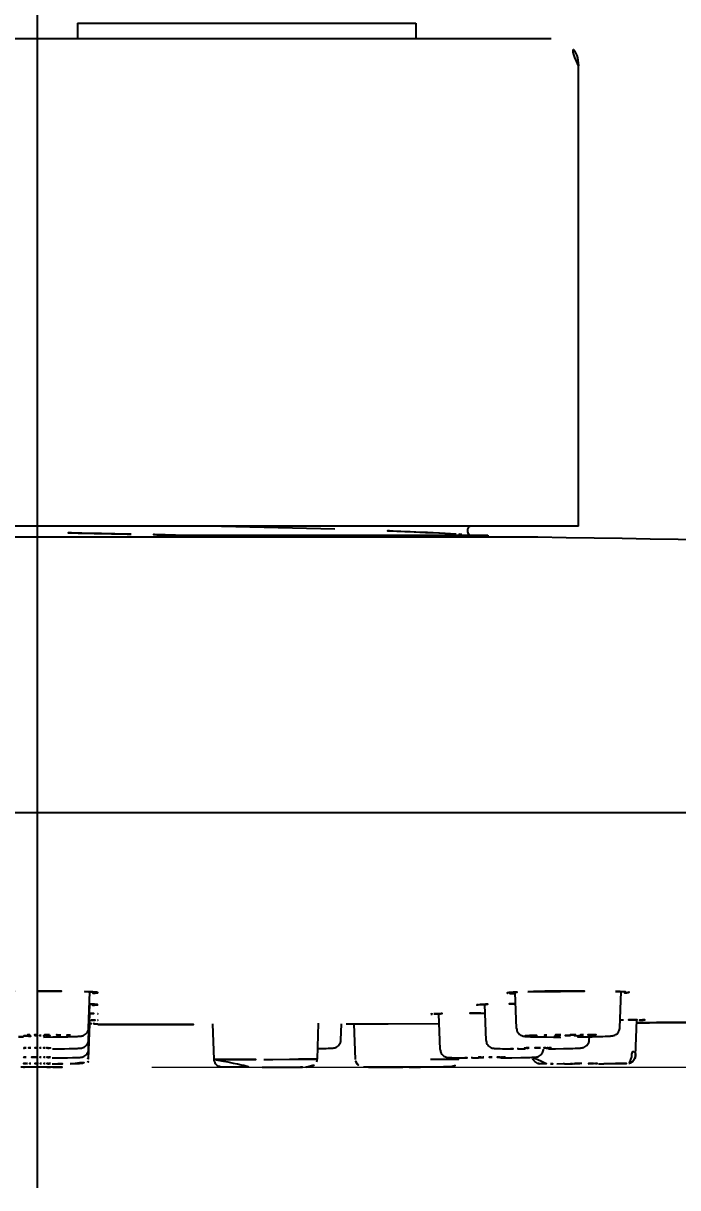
# Model space of a CAD drawing. Extents: x 16296660632 to 16296676033, y -37409619871 to -37409617369.
# Drawn here: x 16296675563.13 to 16296675587.31, y -37409617493.47 to -37409617450.48 of the extents above; entities that cross this region are included whole.
import ezdxf

# ---------------------------------------------------------------- set-up
doc = ezdxf.new("R2010")
doc.units = 0
doc.header["$LTSCALE"] = 10
doc.header["$MEASUREMENT"] = 0
doc.header["$PDMODE"] = 3
doc.header["$PDSIZE"] = -10
doc.linetypes.add('CENTER', pattern=[2, 1.25, -0.25, 0.25, -0.25])
doc.layers.get('0').update_dxf_attribs({"linetype": 'CONTINUOUS'})
doc.layers.get('DEFPOINTS').update_dxf_attribs({"linetype": 'CONTINUOUS'})
doc.styles.add('Daelim Dimension', font='')
doc.styles.get('Daelim Dimension').set_extended_font_data('NanumGothic')
doc.dimstyles.new('DEFAULT', dxfattribs={"dimscale": 2, "dimtxt": 2, "dimasz": 2, "dimexe": 0, "dimexo": 2, "dimgap": 1, "dimtad": 1, "dimdec": 1, "dimzin": 9, "dimdsep": 46, "dimtxsty": 'Daelim Dimension', "dimcen": 0.5, "dimclrd": 252, "dimclre": 252, "dimclrt": 3, "dimadec": 1, "dimazin": 0, "dimtfac": 1, "dimtdec": 1, "dimtix": 1, "dimtmove": 0, "dimatfit": 3, "dimfxl": 1, "dimtolj": 1, "dimtzin": 1, "dimlwd": 9, "dimlwe": 9, "dimarcsym": 0})

# ---------------------------------------------------------------- blocks, each defined once
blk = doc.blocks.new('*D1')
at = {"color": 5, "lineweight": 9, "transparency": 16777216}
for p, q in [((16296675579.04278, -37409617430.044456), (16296675749.72908, -37409617430.044456)), ((16296675749.72908, -37409617434.044456), (16296675749.72908, -37409617485.012138)), ((16296675567.878839, -37409617489.012138), (16296675749.72908, -37409617489.012138))]:
    blk.add_line(p, q, dxfattribs=at)
at = {"color": 5, "transparency": 16777216}
for points in [[(16296675749.06241, -37409617434.044456), (16296675750.395741, -37409617434.044456), (16296675749.72908, -37409617430.044456)], [(16296675749.06241, -37409617485.012138), (16296675750.395741, -37409617485.012138), (16296675749.72908, -37409617489.012138)]]:
    blk.add_solid(points, dxfattribs=at)
at = {"layer": 'DEFPOINTS', "color": 0, "transparency": 16777216}
for p in [(16296675575.04278, -37409617430.044456), (16296675563.878839, -37409617489.012138), (16296675749.72908, -37409617489.012138)]:
    blk.add_point(p, dxfattribs=at)
at = {"color": 7, "transparency": 16777216, "insert": (16296675740.1082, -37409617459.737473), "char_height": 14, "attachment_point": 5, "rotation": 90, "style": 'Daelim Dimension'}
blk.add_mtext('\\A1;59', dxfattribs=at)
blk = doc.blocks.new('*D2')
at = {"color": 5, "lineweight": 9, "transparency": 16777216}
for p, q in [((16296675714.59089, -37409617469.04446), (16296675714.59089, -37409617438.74547)), ((16296675587.64277, -37409617469.04446), (16296675714.59089, -37409617469.04446)), ((16296675714.59089, -37409617485.01376), (16296675714.59089, -37409617473.04446)), ((16296675568.13936, -37409617489.01376), (16296675714.59089, -37409617489.01376))]:
    blk.add_line(p, q, dxfattribs=at)
at = {"color": 5, "transparency": 16777216}
for points in [[(16296675713.92423, -37409617473.04446), (16296675715.25756, -37409617473.04446), (16296675714.59089, -37409617469.04446)], [(16296675713.92423, -37409617485.01376), (16296675715.25756, -37409617485.01376), (16296675714.59089, -37409617489.01376)]]:
    blk.add_solid(points, dxfattribs=at)
at = {"layer": 'DEFPOINTS', "color": 0, "transparency": 16777216}
for p in [(16296675583.64277, -37409617469.04446), (16296675564.13936, -37409617489.01376), (16296675714.59089, -37409617489.01376)]:
    blk.add_point(p, dxfattribs=at)
at = {"color": 7, "transparency": 16777216, "insert": (16296675705.00006, -37409617451.71113), "char_height": 14, "attachment_point": 5, "rotation": 90, "style": 'Daelim Dimension'}
blk.add_mtext('\\A1;20', dxfattribs=at)

msp = doc.modelspace()

# ---------------------------------------------------------------- linework, layer by layer
at = {"color": 1, "linetype": 'CENTER', "ltscale": 50}
msp.add_line((16296675563.642771, -37409617426.044456), (16296675563.642771, -37409617493.466377), dxfattribs=at)
at = {"color": 7, "linetype": 'Continuous'}
for p, q in [((16296675565.142771, -37409617450.478577), (16296675565.142771, -37409617451.044456)), ((16296675565.142771, -37409617450.478577), (16296675577.642651, -37409617450.478577)), ((16296675577.642771, -37409617450.478577), (16296675577.642771, -37409617451.044456)), ((16296675544.642771, -37409617451.044456), (16296675582.642771, -37409617451.044456)), ((16296675583.642771, -37409617469.044456), (16296675583.642771, -37409617452.044456)), ((16296675583.642771, -37409617469.044456), (16296675543.642771, -37409617469.044456)), ((16296675574.65016, -37409617469.154167), (16296675569.945681, -37409617469.04451)), ((16296675582.142771, -37409617469.452652), (16296675545.142771, -37409617469.452652)), ((16296675568.76288, -37409617469.372787), (16296675580.292021, -37409617469.372787)), ((16296675580.29278, -37409617469.372787), (16296675580.29278, -37409617469.452652)), ((16296675677.86886, -37409617479.627632), (16296675449.416691, -37409617479.627632)), ((16296675565.54941, -37409617487.574074), (16296675565.59618, -37409617486.234596)), ((16296675581.358101, -37409617487.582367), (16296675581.312071, -37409617486.26416)), ((16296675585.17136, -37409617487.565811), (16296675585.21814, -37409617486.226303)), ((16296675565.54941, -37409617488.020203), (16296675565.595921, -37409617486.688309)), ((16296675580.232731, -37409617488.027962), (16296675580.18639, -37409617486.701149)), ((16296675565.5494, -37409617488.595093), (16296675565.59539, -37409617487.278313)), ((16296675565.54941, -37409617488.360512), (16296675565.59565, -37409617487.036186)), ((16296675578.53919, -37409617488.367577), (16296675578.493151, -37409617487.049141)), ((16296675580.0432, -37409617487.021057), (16296675580.196609, -37409617487.020073)), ((16296675585.187099, -37409617487.263763), (16296675585.312099, -37409617487.263817)), ((16296675585.75482, -37409617488.586639), (16296675585.800751, -37409617487.271477)), ((16296675565.5494, -37409617488.723923), (16296675565.595119, -37409617487.414711)), ((16296675565.54941, -37409617487.574074), (16296675565.5494, -37409617487.574173)), ((16296675565.58531, -37409617487.408783), (16296675565.66531, -37409617487.409348)), ((16296675565.764099, -37409617487.41024), (16296675565.880341, -37409617487.412132)), ((16296675565.880341, -37409617487.412132), (16296675565.890381, -37409617487.412552)), ((16296675565.890381, -37409617487.412552), (16296675565.895281, -37409617487.413116)), ((16296675570.18568, -37409617488.727524), (16296675570.13994, -37409617487.417664)), ((16296675573.99894, -37409617488.720337), (16296675574.04513, -37409617487.397614)), ((16296675574.871201, -37409617488.016281), (16296675574.892191, -37409617487.415337)), ((16296675575.06171, -37409617487.421257), (16296675576.618151, -37409617487.413116)), ((16296675575.40778, -37409617488.72966), (16296675575.361731, -37409617487.410782)), ((16296675576.618151, -37409617487.413116), (16296675578.507721, -37409617487.406563)), ((16296675585.17136, -37409617487.565742), (16296675585.17135, -37409617487.565842)), ((16296675563.882339, -37409617487.903221), (16296675564.22348, -37409617487.900963)), ((16296675564.136351, -37409617487.865356), (16296675564.13932, -37409617487.864029)), ((16296675564.22348, -37409617487.900963), (16296675564.45513, -37409617487.898201)), ((16296675564.45513, -37409617487.898201), (16296675564.660469, -37409617487.894676)), ((16296675564.660469, -37409617487.894676), (16296675564.78092, -37409617487.891983)), ((16296675564.78092, -37409617487.891983), (16296675564.887751, -37409617487.889038)), ((16296675564.887751, -37409617487.889038), (16296675564.981039, -37409617487.885918)), ((16296675564.981039, -37409617487.885918), (16296675565.0611, -37409617487.882652)), ((16296675580.23414, -37409617488.028069), (16296675580.23629, -37409617488.054893)), ((16296675581.932711, -37409617487.89257), (16296675582.01479, -37409617487.894814)), ((16296675582.01479, -37409617487.894814), (16296675582.130409, -37409617487.897301)), ((16296675582.130409, -37409617487.897301), (16296675582.28808, -37409617487.899811)), ((16296675582.28808, -37409617487.899811), (16296675582.45586, -37409617487.901657)), ((16296675582.45586, -37409617487.901657), (16296675582.719999, -37409617487.903297)), ((16296675582.719999, -37409617487.903297), (16296675582.99206, -37409617487.903664)), ((16296675583.612761, -37409617487.900063), (16296675583.857241, -37409617487.896973)), ((16296675583.857241, -37409617487.896973), (16296675584.150709, -37409617487.891777)), ((16296675584.04599, -37409617488.012459), (16296675584.050131, -37409617487.893753)), ((16296675584.150709, -37409617487.891777), (16296675584.340839, -37409617487.887238)), ((16296675584.340839, -37409617487.887238), (16296675584.451771, -37409617487.884003)), ((16296675584.451771, -37409617487.884003), (16296675584.549879, -37409617487.880623)), ((16296675584.549879, -37409617487.880623), (16296675584.635321, -37409617487.877167)), ((16296675584.635321, -37409617487.877167), (16296675584.708481, -37409617487.87365)), ((16296675564.136259, -37409617488.311157), (16296675564.139339, -37409617488.310089)), ((16296675564.217091, -37409617488.339218), (16296675564.45183, -37409617488.336998)), ((16296675564.45183, -37409617488.336998), (16296675564.65844, -37409617488.33419)), ((16296675564.65844, -37409617488.33419), (16296675564.835489, -37409617488.33091)), ((16296675564.835489, -37409617488.33091), (16296675564.9366, -37409617488.328506)), ((16296675564.9366, -37409617488.328506), (16296675565.024, -37409617488.325996)), ((16296675565.024, -37409617488.325996), (16296675565.097839, -37409617488.323357)), ((16296675573.98745, -37409617488.331383), (16296675574.097151, -37409617488.329193)), ((16296675574.097151, -37409617488.329193), (16296675574.244471, -37409617488.325577)), ((16296675574.244471, -37409617488.325577), (16296675574.32715, -37409617488.323082)), ((16296675574.32715, -37409617488.323082), (16296675574.39782, -37409617488.320557)), ((16296675574.39782, -37409617488.320557), (16296675574.45713, -37409617488.317993)), ((16296675580.753889, -37409617488.332062), (16296675580.83761, -37409617488.334053)), ((16296675580.83761, -37409617488.334053), (16296675580.985689, -37409617488.336647)), ((16296675580.985689, -37409617488.336647), (16296675581.134411, -37409617488.338493)), ((16296675581.42618, -37409617488.340553), (16296675581.37594, -37409617488.340286)), ((16296675581.42338, -37409617488.340599), (16296675581.677641, -37409617488.341263)), ((16296675582.541981, -37409617488.337372), (16296675582.796209, -37409617488.334427)), ((16296675582.796209, -37409617488.334427), (16296675583.093281, -37409617488.329689)), ((16296675583.093281, -37409617488.329689), (16296675583.28162, -37409617488.325691)), ((16296675583.28162, -37409617488.325691), (16296675583.438971, -37409617488.321457)), ((16296675583.438971, -37409617488.321457), (16296675583.52631, -37409617488.318573)), ((16296675583.52631, -37409617488.318573), (16296675583.599739, -37409617488.315628)), ((16296675563.040661, -37409617489.007698), (16296675563.336531, -37409617489.007431)), ((16296675563.14929, -37409617489.013557), (16296675563.14629, -37409617489.013763)), ((16296675563.155081, -37409617489.013412), (16296675563.14929, -37409617489.013557)), ((16296675563.241091, -37409617489.012657), (16296675563.155081, -37409617489.013412)), ((16296675563.2917, -37409617489.012428), (16296675563.241091, -37409617489.012657)), ((16296675563.417351, -37409617489.012077), (16296675563.2917, -37409617489.012428)), ((16296675563.336531, -37409617489.007431), (16296675563.64279, -37409617489.007393)), ((16296675563.642771, -37409617489.011879), (16296675563.417351, -37409617489.012077)), ((16296675563.69742, -37409617488.880447), (16296675563.642771, -37409617488.880417)), ((16296675563.698179, -37409617489.011887), (16296675563.642771, -37409617489.011879)), ((16296675563.64279, -37409617489.007393), (16296675563.889441, -37409617489.00753)), ((16296675563.806231, -37409617489.011993), (16296675563.698179, -37409617489.011887)), ((16296675563.95146, -37409617489.012291), (16296675563.806231, -37409617489.011993)), ((16296675563.889441, -37409617489.00753), (16296675564.129629, -37409617489.007812)), ((16296675564.044451, -37409617489.014877), (16296675564.135799, -37409617489.013992)), ((16296675564.129629, -37409617489.007812), (16296675564.245411, -37409617489.008003)), ((16296675564.135799, -37409617489.013992), (16296675564.13936, -37409617489.013763)), ((16296675564.135941, -37409617488.885452), (16296675564.139339, -37409617488.884933)), ((16296675564.136181, -37409617488.651176), (16296675564.139339, -37409617488.650383)), ((16296675564.197689, -37409617488.671707), (16296675564.47444, -37409617488.669792)), ((16296675564.20558, -37409617488.897919), (16296675564.27845, -37409617488.897636)), ((16296675564.22336, -37409617489.01899), (16296675564.329691, -37409617489.018791)), ((16296675564.245411, -37409617489.008003), (16296675564.35743, -37409617489.008232)), ((16296675564.27845, -37409617488.897636), (16296675564.417299, -37409617488.897003)), ((16296675564.329691, -37409617489.018791), (16296675564.380951, -37409617489.018677)), ((16296675564.47444, -37409617488.669792), (16296675564.764469, -37409617488.666573)), ((16296675564.764469, -37409617488.666573), (16296675564.948931, -37409617488.663528)), ((16296675564.948931, -37409617488.663528), (16296675565.058649, -37409617488.661049)), ((16296675565.058649, -37409617488.661049), (16296675565.118349, -37409617488.659317)), ((16296675565.118349, -37409617488.659317), (16296675565.16774, -37409617488.657539)), ((16296675571.964439, -37409617489.018448), (16296675572.29163, -37409617489.017799)), ((16296675572.026779, -37409617488.728981), (16296675572.351431, -37409617488.728333)), ((16296675572.29163, -37409617489.017799), (16296675572.832239, -37409617489.016281)), ((16296675572.351431, -37409617488.728333), (16296675572.96891, -37409617488.726662)), ((16296675572.83177, -37409617489.01619), (16296675573.11223, -37409617489.014908)), ((16296675572.96891, -37409617488.726662), (16296675573.30167, -37409617488.725456)), ((16296675573.113001, -37409617489.014908), (16296675573.244341, -37409617489.014214)), ((16296675573.244341, -37409617489.014214), (16296675573.380159, -37409617489.013367)), ((16296675575.72744, -37409617489.019478), (16296675575.70878, -37409617489.019257)), ((16296675575.92248, -37409617489.019417), (16296675575.72744, -37409617489.019478)), ((16296675575.88349, -37409617489.019432), (16296675575.88434, -37409617489.017464)), ((16296675575.98904, -37409617489.019287), (16296675575.88349, -37409617489.019432)), ((16296675575.88434, -37409617489.017464), (16296675576.819811, -37409617489.013321)), ((16296675575.984171, -37409617489.019318), (16296675575.92248, -37409617489.019417)), ((16296675576.30311, -37409617489.018578), (16296675575.984171, -37409617489.019318)), ((16296675576.844669, -37409617489.017113), (16296675575.98904, -37409617489.019287)), ((16296675576.81695, -37409617489.017197), (16296675576.58523, -37409617489.01799)), ((16296675576.878469, -37409617489.01506), (16296675576.81782, -37409617489.015556)), ((16296675576.81782, -37409617489.015556), (16296675576.86183, -37409617489.01564)), ((16296675576.819811, -37409617489.013321), (16296675578.88081, -37409617489.007263)), ((16296675576.86183, -37409617489.01564), (16296675576.92071, -37409617489.015541)), ((16296675577.24123, -37409617489.013451), (16296675576.878469, -37409617489.01506)), ((16296675576.92071, -37409617489.015541), (16296675577.00028, -37409617489.01535)), ((16296675577.00028, -37409617489.01535), (16296675577.160851, -37409617489.014877)), ((16296675577.355551, -37409617489.013039), (16296675577.24123, -37409617489.013451)), ((16296675577.46771, -37409617489.012657), (16296675577.355551, -37409617489.013039)), ((16296675577.387341, -37409617489.014076), (16296675577.75017, -37409617489.012466)), ((16296675577.62838, -37409617489.012177), (16296675577.46771, -37409617489.012657)), ((16296675577.70796, -37409617489.011993), (16296675577.62838, -37409617489.012177)), ((16296675577.76684, -37409617489.011887), (16296675577.70796, -37409617489.011993)), ((16296675578.657431, -37409617489.009438), (16296675577.71871, -37409617489.013763)), ((16296675577.75017, -37409617489.012466), (16296675577.810841, -37409617489.011971)), ((16296675577.810841, -37409617489.011971), (16296675577.76684, -37409617489.011887)), ((16296675578.18091, -37409617488.719597), (16296675578.515631, -37409617488.718803)), ((16296675578.3279, -37409617489.008453), (16296675578.41383, -37409617489.008186)), ((16296675578.41383, -37409617489.008186), (16296675578.51239, -37409617489.007919)), ((16296675578.51239, -37409617489.007919), (16296675578.606819, -37409617489.007683)), ((16296675578.515631, -37409617488.718803), (16296675578.947359, -37409617488.717979)), ((16296675578.606819, -37409617489.007683), (16296675578.68379, -37409617489.007507)), ((16296675578.9174, -37409617489.007629), (16296675578.657431, -37409617489.009438)), ((16296675578.68379, -37409617489.007507), (16296675578.70767, -37409617489.007446)), ((16296675578.70767, -37409617489.007446), (16296675578.756491, -37409617489.007362)), ((16296675578.756491, -37409617489.007362), (16296675578.81216, -37409617489.007294)), ((16296675578.81216, -37409617489.007294), (16296675578.859659, -37409617489.007248)), ((16296675578.859659, -37409617489.007248), (16296675578.90148, -37409617489.007294)), ((16296675578.90148, -37409617489.007294), (16296675578.907, -37409617489.007301)), ((16296675578.907, -37409617489.007301), (16296675578.921431, -37409617489.007431)), ((16296675578.922199, -37409617489.007477), (16296675578.9174, -37409617489.007629)), ((16296675578.947359, -37409617488.717979), (16296675579.220949, -37409617488.718117)), ((16296675578.95892, -37409617488.665077), (16296675579.01083, -37409617488.666351)), ((16296675579.01083, -37409617488.666351), (16296675579.105261, -37409617488.668114)), ((16296675579.105261, -37409617488.668114), (16296675579.219231, -37409617488.669662)), ((16296675579.219231, -37409617488.669662), (16296675579.443899, -37409617488.671654)), ((16296675579.221041, -37409617488.718201), (16296675579.22294, -37409617488.663818)), ((16296675579.73349, -37409617488.672852), (16296675579.68342, -37409617488.672707)), ((16296675579.73152, -37409617488.672867), (16296675579.958599, -37409617488.673119)), ((16296675580.78826, -37409617488.669983), (16296675581.189011, -37409617488.666206)), ((16296675581.189011, -37409617488.666206), (16296675581.519951, -37409617488.661613)), ((16296675581.519951, -37409617488.661613), (16296675581.729099, -37409617488.657608)), ((16296675581.729099, -37409617488.657608), (16296675581.85219, -37409617488.654533)), ((16296675581.85219, -37409617488.654533), (16296675581.91823, -37409617488.652473)), ((16296675581.91823, -37409617488.652473), (16296675581.97205, -37409617488.650391)), ((16296675583.0777, -37409617488.899078), (16296675582.84334, -37409617488.899178)), ((16296675583.1273, -37409617488.899002), (16296675583.0777, -37409617488.899078)), ((16296675583.125999, -37409617488.898933), (16296675583.360991, -37409617488.898323)), ((16296675583.774651, -37409617488.881706), (16296675583.694521, -37409617488.882278)), ((16296675584.37985, -37409617488.892601), (16296675584.581011, -37409617488.890877)), ((16296675585.504749, -37409617488.871773), (16296675585.53018, -37409617488.866142)), ((16296675585.53018, -37409617488.866142), (16296675585.562361, -37409617488.855614)), ((16296675585.562361, -37409617488.855614), (16296675585.59701, -37409617488.83934)), ((16296675585.59701, -37409617488.83934), (16296675585.62768, -37409617488.820053))]:
    msp.add_line(p, q, dxfattribs=at)
for points in [[(16296675579.61776, -37409617469.372787), (16296675579.58156, -37409617469.326271), (16296675579.554159, -37409617469.247673), (16296675579.562059, -37409617469.157509), (16296675579.600941, -37409617469.08535), (16296675579.63517, -37409617469.051971)], [(16296675565.0611, -37409617487.882652), (16296675565.096331, -37409617487.880966), (16296675565.128519, -37409617487.879257), (16296675565.15778, -37409617487.877502), (16296675565.184401, -37409617487.875687), (16296675565.208509, -37409617487.873817), (16296675565.230749, -37409617487.871803), (16296675565.25132, -37409617487.869583), (16296675565.271999, -37409617487.866837), (16296675565.29402, -37409617487.863113), (16296675565.320511, -37409617487.85704), (16296675565.35717, -37409617487.844917), (16296675565.398001, -37409617487.825089), (16296675565.438271, -37409617487.797379), (16296675565.47459, -37409617487.762337), (16296675565.503241, -37409617487.723808), (16296675565.52492, -37409617487.682663), (16296675565.53944, -37409617487.640541), (16296675565.54739, -37409617487.598358), (16296675565.549219, -37409617487.574158)], [(16296675581.358299, -37409617487.582321), (16296675581.358721, -37409617487.590942), (16296675581.36384, -37409617487.630089), (16296675581.374269, -37409617487.669052), (16296675581.39048, -37409617487.707489), (16296675581.412491, -37409617487.744232), (16296675581.44014, -37409617487.778358), (16296675581.472679, -37409617487.808189), (16296675581.5103, -37409617487.833633), (16296675581.547729, -37409617487.851952), (16296675581.579691, -37409617487.863083), (16296675581.606979, -37409617487.869858), (16296675581.628429, -37409617487.873779), (16296675581.64747, -37409617487.87648), (16296675581.666719, -37409617487.878677), (16296675581.68672, -37409617487.880569), (16296675581.70858, -37409617487.882317), (16296675581.73254, -37409617487.883957), (16296675581.759069, -37409617487.885536), (16296675581.78825, -37409617487.887047), (16296675581.82024, -37409617487.888519), (16296675581.855009, -37409617487.889923), (16296675581.932711, -37409617487.89257)], [(16296675584.708481, -37409617487.87365), (16296675584.740629, -37409617487.871872), (16296675584.77001, -37409617487.870071), (16296675584.796709, -37409617487.868248), (16296675584.821079, -37409617487.866379), (16296675584.843269, -37409617487.864433), (16296675584.863939, -37409617487.862328), (16296675584.88324, -37409617487.859993), (16296675584.90336, -37409617487.857002), (16296675584.926149, -37409617487.852631), (16296675584.95388, -37409617487.845398), (16296675584.99157, -37409617487.831268), (16296675585.032351, -37409617487.809158), (16296675585.070271, -37409617487.780457), (16296675585.10364, -37409617487.745529), (16296675585.13006, -37409617487.707413), (16296675585.149851, -37409617487.667091), (16296675585.162901, -37409617487.626053), (16296675585.16984, -37409617487.585091), (16296675585.171129, -37409617487.565819)], [(16296675565.097839, -37409617488.323357), (16296675565.129841, -37409617488.321983), (16296675565.15868, -37409617488.32058), (16296675565.1845, -37409617488.319153), (16296675565.20764, -37409617488.31765), (16296675565.22822, -37409617488.316078), (16296675565.247431, -37409617488.314323), (16296675565.26556, -37409617488.312279), (16296675565.285801, -37409617488.309334), (16296675565.312, -37409617488.304047), (16296675565.34383, -37409617488.294746), (16296675565.38389, -37409617488.277473), (16296675565.42507, -37409617488.251869), (16296675565.460421, -37409617488.221329), (16296675565.49015, -37409617488.186157), (16296675565.513281, -37409617488.148804), (16296675565.53018, -37409617488.1101), (16296675565.5411, -37409617488.070969), (16296675565.546591, -37409617488.032143), (16296675565.54726, -37409617488.020103)], [(16296675574.45713, -37409617488.317993), (16296675574.48283, -37409617488.316689), (16296675574.50606, -37409617488.315361), (16296675574.526939, -37409617488.314011), (16296675574.545891, -37409617488.312599), (16296675574.563061, -37409617488.311096), (16296675574.579679, -37409617488.309372), (16296675574.59621, -37409617488.307266), (16296675574.6154, -37409617488.304138), (16296675574.640869, -37409617488.298477), (16296675574.67153, -37409617488.288841), (16296675574.70854, -37409617488.272217), (16296675574.746679, -37409617488.248283), (16296675574.780609, -37409617488.219269), (16296675574.809919, -37409617488.18531), (16296675574.833481, -37409617488.148262), (16296675574.851049, -37409617488.109253), (16296675574.862511, -37409617488.06958), (16296675574.86838, -37409617488.029984), (16296675574.869169, -37409617488.016273)], [(16296675580.23629, -37409617488.054893), (16296675580.24295, -37409617488.090591), (16296675580.254271, -37409617488.126312), (16296675580.27062, -37409617488.161453), (16296675580.292139, -37409617488.195328), (16296675580.318621, -37409617488.226837), (16296675580.35043, -37409617488.255333), (16296675580.38546, -37409617488.27877), (16296675580.42267, -37409617488.296982), (16296675580.45701, -37409617488.308693), (16296675580.482929, -37409617488.314796), (16296675580.50423, -37409617488.318413), (16296675580.522221, -37409617488.320671), (16296675580.539181, -37409617488.322357), (16296675580.557369, -37409617488.32383), (16296675580.57711, -37409617488.325157), (16296675580.599319, -37409617488.326424), (16296675580.62417, -37409617488.327621), (16296675580.651951, -37409617488.328789), (16296675580.68277, -37409617488.32991), (16296675580.753889, -37409617488.332062)], [(16296675583.81249, -37409617488.295197), (16296675583.843889, -37409617488.285637), (16296675583.881371, -37409617488.269142), (16296675583.91983, -37409617488.245354), (16296675583.95381, -37409617488.21669), (16296675583.98315, -37409617488.183212), (16296675584.006821, -37409617488.146683), (16296675584.024651, -37409617488.108139), (16296675584.036489, -37409617488.068787), (16296675584.042789, -37409617488.029373), (16296675584.04388, -37409617488.012253)], [(16296675565.16774, -37409617488.657539), (16296675565.18885, -37409617488.656616), (16296675565.207741, -37409617488.655678), (16296675565.224819, -37409617488.654694), (16296675565.2402, -37409617488.653641), (16296675565.255091, -37409617488.652412), (16296675565.269991, -37409617488.650871), (16296675565.287531, -37409617488.648483), (16296675565.31164, -37409617488.643852), (16296675565.340611, -37409617488.635757), (16296675565.374741, -37409617488.622063), (16296675565.40995, -37409617488.602432), (16296675565.44162, -37409617488.578949), (16296675565.469919, -37409617488.55146), (16296675565.49407, -37409617488.520866), (16296675565.5138, -37409617488.488113), (16296675565.52877, -37409617488.454338), (16296675565.53919, -37409617488.419907), (16296675565.54537, -37409617488.385223), (16296675565.54727, -37409617488.360443)], [(16296675578.5406, -37409617488.367653), (16296675578.541451, -37409617488.381958), (16296675578.545601, -37409617488.412666), (16296675578.553011, -37409617488.443283), (16296675578.56385, -37409617488.473557), (16296675578.57844, -37409617488.503387), (16296675578.596701, -37409617488.532173), (16296675578.618509, -37409617488.559258), (16296675578.64397, -37409617488.58416)], [(16296675578.64397, -37409617488.58416), (16296675578.673559, -37409617488.60672), (16296675578.705441, -37409617488.62542), (16296675578.73914, -37409617488.640068), (16296675578.76996, -37409617488.649452), (16296675578.79274, -37409617488.654266), (16296675578.81081, -37409617488.657013), (16296675578.82526, -37409617488.65863), (16296675578.8381, -37409617488.65976), (16296675578.85125, -37409617488.660698), (16296675578.86499, -37409617488.661522), (16296675578.880199, -37409617488.662292), (16296675578.896959, -37409617488.663017), (16296675578.9156, -37409617488.663727), (16296675578.95892, -37409617488.665077)], [(16296675582.130871, -37409617488.63253), (16296675582.16716, -37409617488.619698), (16296675582.20594, -37409617488.599731), (16296675582.24111, -37409617488.574791), (16296675582.27206, -37409617488.545357), (16296675582.29705, -37409617488.51387), (16296675582.316971, -37409617488.480789), (16296675582.332029, -37409617488.446709), (16296675582.34239, -37409617488.412247), (16296675582.348471, -37409617488.377838), (16296675582.35034, -37409617488.353302)], [(16296675583.599739, -37409617488.315628), (16296675583.631411, -37409617488.31414), (16296675583.659901, -37409617488.31263), (16296675583.68531, -37409617488.311111), (16296675583.708071, -37409617488.30954), (16296675583.728319, -37409617488.307907), (16296675583.74733, -37409617488.306084), (16296675583.76564, -37409617488.303909), (16296675583.786039, -37409617488.300797), (16296675583.81249, -37409617488.295197)], [(16296675585.62768, -37409617488.820053), (16296675585.655479, -37409617488.797569), (16296675585.679859, -37409617488.772453), (16296675585.700769, -37409617488.745178), (16296675585.71818, -37409617488.716347), (16296675585.73197, -37409617488.686493), (16296675585.742121, -37409617488.656113), (16296675585.748871, -37409617488.625519), (16296675585.75238, -37409617488.595016), (16296675585.7528, -37409617488.586456)], [(16296675573.97949, -37409617488.815247), (16296675573.99321, -37409617488.766853), (16296675573.998541, -37409617488.720329)], [(16296675581.97205, -37409617488.650391), (16296675581.99465, -37409617488.649353), (16296675582.014771, -37409617488.648277), (16296675582.03253, -37409617488.647186), (16296675582.04896, -37409617488.645981), (16296675582.06432, -37409617488.6446), (16296675582.08135, -37409617488.642616), (16296675582.103359, -37409617488.639053), (16296675582.130871, -37409617488.63253)]]:
    msp.add_lwpolyline(points, dxfattribs=at)
for centre, radius, start, end in [((16296675582.642771, -37409617452.044456), 1, 0, 90), ((16296675563.6471, -37409618722.493187), 1253.177083, 86.120667918, 89.154011207), ((16296675582.166479, -37409617558.405144), 71.73696, 90.67145028, 91.17017172), ((16296675565.19022, -37409617513.032547), 25.761706, 88.938368, 89.1105083), ((16296675580.716311, -37409617597.035873), 110.016859, 90.35058092, 90.90960419), ((16296675585.215481, -37409617596.016571), 108.752788, 89.79749785, 89.94907412), ((16296675563.642771, -37409613704.941101), 3782.5, 270.335609458, 270.454731004), ((16296675565.40736, -37409617521.548988), 34.140616, 89.4013374, 89.567125), ((16296675563.642771, -37409613704.941101), 3782.5, 270.0340963, 270.172995825), ((16296675563.609819, -37409617430.840157), 57.063335, 269.3454875, 269.7938915), ((16296675563.61754, -37409617546.603027), 58.77954, 90.2287299, 90.47035794), ((16296675563.64953, -37409617553.895119), 66.071699, 90.00590128, 90.23124339), ((16296675563.63579, -37409617505.57505), 17.723418, 89.9773784, 90.7066421), ((16296675563.645451, -37409617506.738899), 18.887267, 89.535871, 90.0080869), ((16296675563.6474, -37409617549.646751), 61.823336, 89.58242739, 90.00426204), ((16296675563.691509, -37409617501.513786), 13.661961, 88.9644902, 89.5516072), ((16296675563.810471, -37409617495.059563), 7.206626, 88.2471591, 88.982956), ((16296675563.745461, -37409617536.77739), 48.953596, 89.0875548, 89.587345), ((16296675564.049669, -37409617517.070396), 29.244259, 88.3658917, 89.0686513), ((16296675583.16041, -37409617524.312286), 36.485252, 91.0810891, 91.4419286), ((16296675583.469351, -37409617540.745453), 52.921316, 90.5099206, 91.0798872), ((16296675583.17775, -37409617496.91391), 9.060501, 91.3575337, 91.5536464), ((16296675583.60375, -37409617552.87545), 65.052036, 90.04338535, 90.5332009), ((16296675583.37805, -37409617502.460663), 14.609042, 89.2713882, 90.0834922), ((16296675583.60239, -37409617546.517883), 58.69446, 89.77979411, 90.04677313), ((16296675583.443661, -37409617496.970993), 9.118984, 89.0250389, 89.2449439), ((16296675583.650841, -37409617534.848953), 47.02543, 89.471061, 89.7841654), ((16296675563.635929, -37409617510.794891), 22.494571, 89.982624, 90.5570235), ((16296675563.64533, -37409617512.2491), 23.948779, 89.6301829, 90.0061198), ((16296675563.692949, -37409617505.500328), 17.199836, 89.1741172, 89.6437338), ((16296675563.813499, -37409617497.291946), 8.990572, 88.604098, 89.1883288), ((16296675581.63336, -37409617439.594978), 48.745993, 269.4183846, 269.6973935), ((16296675581.92532, -37409617478.80732), 9.512146, 268.9841579, 269.4651599), ((16296675582.27035, -37409617506.653488), 18.353184, 89.4642857, 90.0914698), ((16296675582.35297, -37409617497.833633), 9.532929, 88.9850321, 89.4652692), ((16296675563.423429, -37409617503.659187), 14.778036, 90.5110134, 90.7072978), ((16296675563.54089, -37409617517.09935), 28.218708, 90.2509141, 90.5060958), ((16296675563.636141, -37409617537.569687), 48.689274, 89.9922409, 90.257471), ((16296675563.645229, -37409617521.379112), 32.735869, 89.7271203, 90.004262), ((16296675563.64847, -37409617539.192596), 50.312173, 89.8227421, 89.9442657), ((16296675563.694201, -37409617512.007301), 23.363929, 89.3898633, 89.7377206), ((16296675563.69705, -37409617525.24231), 36.361805, 89.6047205, 89.8313755), ((16296675563.81612, -37409617500.760132), 12.116101, 88.9701719, 89.4000261), ((16296675563.82218, -37409617507.393303), 18.512353, 89.3351063, 89.6109495), ((16296675563.826691, -37409617532.147987), 43.135883, 89.7176106, 89.8343261), ((16296675563.913891, -37409617267.453163), 221.566019, 270.12075757, 270.2511327), ((16296675563.968849, -37409617398.73597), 90.162146, 270.28501213, 270.57276385), ((16296675572.92482, -37409617419.183311), 69.831548, 270.37364192, 270.53396585), ((16296675575.7082, -37409617488.718353), 0.300681, 203.2572085, 270.0749681), ((16296675578.920589, -37409617488.707413), 0.300079, 270.3314568, 357.9577236), ((16296675579.877119, -37409617420.61882), 68.054176, 269.63761402, 269.83694892), ((16296675580.35943, -37409617503.108192), 14.463469, 90.8149494, 91.0892921), ((16296675580.584921, -37409617520.727631), 32.084342, 90.2304784, 90.7700323), ((16296675580.59174, -37409617516.245522), 27.602309, 89.663407, 90.2820615), ((16296675580.67787, -37409617501.240639), 12.597179, 89.2872385, 89.6542274), ((16296675582.89785, -37409617413.043167), 75.85588, 269.78919238, 269.95727034), ((16296675583.545919, -37409617465.730537), 23.158904, 269.7885367, 269.9736628), ((16296675584.14735, -37409617542.775047), 53.894632, 89.9856839, 90.396263), ((16296675584.150209, -37409617512.085503), 23.205081, 89.7888645, 89.9736628)]:
    msp.add_arc(centre, radius, start, end, dxfattribs=at)
for points, knots in [([(16296675567.116989, -37409617469.336052), (16296675566.733339, -37409617469.327873), (16296675565.18399, -37409617469.295898), (16296675563.63451, -37409617469.27095), (16296675562.468731, -37409617469.251823)], [0, 0, 0, 0, 0.247620625, 1, 1, 1, 1]), ([(16296675579.132601, -37409617469.334503), (16296675578.564079, -37409617469.289589), (16296675577.06974, -37409617469.220673), (16296675575.575029, -37409617469.177139), (16296675574.65016, -37409617469.154167)], [0, 0, 0, 0, 0.381354276, 1, 1, 1, 1]), ([(16296675568.76288, -37409617469.372787), (16296675568.627291, -37409617469.369637), (16296675568.078671, -37409617469.357018), (16296675567.530041, -37409617469.344856), (16296675567.116989, -37409617469.336052)], [0, 0, 0, 0, 0.247136798, 1, 1, 1, 1]), ([(16296675579.337139, -37409617469.352654), (16296675579.32156, -37409617469.351067), (16296675579.253429, -37409617469.344452), (16296675579.185221, -37409617469.338661), (16296675579.132601, -37409617469.334503)], [0, 0, 0, 0, 0.228887107, 1, 1, 1, 1]), ([(16296675562.043909, -37409617486.223297), (16296675562.157869, -37409617486.220444), (16296675562.69076, -37409617486.209846), (16296675563.22378, -37409617486.206688), (16296675563.642771, -37409617486.206688)], [0, 0, 0, 0, 0.213875993, 1, 1, 1, 1]), ([(16296675563.642771, -37409617486.206688), (16296675563.808439, -37409617486.206688), (16296675564.392019, -37409617486.208511), (16296675564.975679, -37409617486.214653), (16296675565.39341, -37409617486.227524)], [0, 0, 0, 0, 0.283874934, 1, 1, 1, 1]), ([(16296675565.39341, -37409617486.227524), (16296675565.464861, -37409617486.229721), (16296675565.588791, -37409617486.234192), (16296675565.73283, -37409617486.241287), (16296675565.816441, -37409617486.248047), (16296675565.859159, -37409617486.252213), (16296675565.87961, -37409617486.256683), (16296675565.895281, -37409617486.25975), (16296675565.895281, -37409617486.262901)], [0, 0, 0, 0, 0.425131265, 0.73961554, 0.851468791, 0.932069545, 0.981271024, 1, 1, 1, 1]), ([(16296675565.895281, -37409617486.262901), (16296675565.895281, -37409617486.269661), (16296675565.856859, -37409617486.269997), (16296675565.812651, -37409617486.280609), (16296675565.713261, -37409617486.284439), (16296675565.641859, -37409617486.288887), (16296675565.59922, -37409617486.290749)], [0, 0, 0, 0, 0.068031714, 0.25841529, 0.570709469, 1, 1, 1, 1]), ([(16296675581.020121, -37409617486.279228), (16296675581.01803, -37409617486.278641), (16296675581.015221, -37409617486.277901), (16296675581.012011, -37409617486.275597), (16296675581.012039, -37409617486.274567)], [0, 0, 0, 0, 0.679698369, 1, 1, 1, 1]), ([(16296675581.012039, -37409617486.274567), (16296675581.01214, -37409617486.27002), (16296675581.036631, -37409617486.267868), (16296675581.048849, -37409617486.264374), (16296675581.061159, -37409617486.262901)], [0, 0, 0, 0, 0.268892398, 1, 1, 1, 1]), ([(16296675581.312241, -37409617486.300453), (16296675581.246429, -37409617486.297997), (16296675581.149549, -37409617486.291397), (16296675581.050751, -37409617486.287857), (16296675581.020121, -37409617486.279228)], [0, 0, 0, 0, 0.674189906, 1, 1, 1, 1]), ([(16296675581.061159, -37409617486.262901), (16296675581.095169, -37409617486.25882), (16296675581.332581, -37409617486.241203), (16296675581.57049, -37409617486.23484), (16296675581.774111, -37409617486.229401)], [0, 0, 0, 0, 0.143950221, 1, 1, 1, 1]), ([(16296675581.774111, -37409617486.229401), (16296675582.33345, -37409617486.214447), (16296675583.413919, -37409617486.204208), (16296675584.49452, -37409617486.206207), (16296675585.01528, -37409617486.219223)], [0, 0, 0, 0, 0.517871614, 1, 1, 1, 1]), ([(16296675585.01528, -37409617486.219223), (16296675585.128229, -37409617486.222038), (16296675585.2915, -37409617486.232658), (16296675585.458941, -37409617486.232483), (16296675585.50882, -37409617486.246597)], [0, 0, 0, 0, 0.685466091, 1, 1, 1, 1]), ([(16296675585.46772, -37409617486.262901), (16296675585.45339, -37409617486.264618), (16296675585.37026, -37409617486.272583), (16296675585.28684, -37409617486.27684), (16296675585.217859, -37409617486.280144)], [0, 0, 0, 0, 0.172899265, 1, 1, 1, 1]), ([(16296675585.51685, -37409617486.251228), (16296675585.516729, -37409617486.255791), (16296675585.49227, -37409617486.257927), (16296675585.48003, -37409617486.261421), (16296675585.46772, -37409617486.262901)], [0, 0, 0, 0, 0.269040634, 1, 1, 1, 1]), ([(16296675585.50882, -37409617486.246597), (16296675585.5109, -37409617486.247177), (16296675585.513691, -37409617486.24791), (16296675585.51688, -37409617486.250214), (16296675585.51685, -37409617486.251228)], [0, 0, 0, 0, 0.679584606, 1, 1, 1, 1]), ([(16296675565.582911, -37409617486.686638), (16296675565.62789, -37409617486.688141), (16296675565.70299, -37409617486.692329), (16296675565.80842, -37409617486.69355), (16296675565.85393, -37409617486.705353), (16296675565.895281, -37409617486.702202), (16296675565.895281, -37409617486.709137)], [0, 0, 0, 0, 0.430270023, 0.743134883, 0.933627664, 1, 1, 1, 1]), ([(16296675565.895281, -37409617486.709137), (16296675565.895281, -37409617486.716072), (16296675565.85409, -37409617486.712921), (16296675565.808769, -37409617486.724709), (16296675565.70384, -37409617486.725929), (16296675565.629101, -37409617486.73011), (16296675565.584351, -37409617486.731613)], [0, 0, 0, 0, 0.066505254, 0.256996253, 0.569968361, 1, 1, 1, 1]), ([(16296675579.890249, -37409617486.722603), (16296675579.889311, -37409617486.722282), (16296675579.88797, -37409617486.72187), (16296675579.886641, -37409617486.720657), (16296675579.88666, -37409617486.720154)], [0, 0, 0, 0, 0.664516418, 1, 1, 1, 1]), ([(16296675579.88666, -37409617486.720154), (16296675579.8869, -37409617486.713928), (16296675579.923401, -37409617486.716492), (16296675579.939699, -37409617486.710541), (16296675579.95735, -37409617486.709137)], [0, 0, 0, 0, 0.260328652, 1, 1, 1, 1]), ([(16296675579.95735, -37409617486.709137), (16296675579.995371, -37409617486.706139), (16296675580.24325, -37409617486.692833), (16296675580.49143, -37409617486.687477), (16296675580.70146, -37409617486.683144)], [0, 0, 0, 0, 0.153633724, 1, 1, 1, 1]), ([(16296675565.57016, -37409617487.032822), (16296675565.608191, -37409617487.033722), (16296675565.711679, -37409617487.037239), (16296675565.81567, -37409617487.037712), (16296675565.88073, -37409617487.045914)], [0, 0, 0, 0, 0.367177454, 1, 1, 1, 1]), ([(16296675565.667521, -37409617487.275261), (16296675565.693001, -37409617487.275726), (16296675565.76403, -37409617487.277451), (16296675565.835171, -37409617487.278297), (16296675565.88063, -37409617487.281898)], [0, 0, 0, 0, 0.358436412, 1, 1, 1, 1]), ([(16296675565.88063, -37409617487.281898), (16296675565.884291, -37409617487.282204), (16296675565.887621, -37409617487.283386), (16296675565.895281, -37409617487.282944), (16296675565.895281, -37409617487.284233)], [0, 0, 0, 0, 0.741362421, 1, 1, 1, 1]), ([(16296675565.88073, -37409617487.045914), (16296675565.88438, -37409617487.046371), (16296675565.888029, -37409617487.047363), (16296675565.895281, -37409617487.048218), (16296675565.895281, -37409617487.049583)], [0, 0, 0, 0, 0.730337178, 1, 1, 1, 1]), ([(16296675578.19314, -37409617487.059593), (16296675578.193251, -37409617487.057098), (16296675578.20734, -37409617487.057457), (16296675578.23708, -37409617487.050507), (16296675578.275881, -37409617487.050858), (16296675578.30332, -37409617487.049583)], [0, 0, 0, 0, 0.067545161, 0.257014435, 1, 1, 1, 1]), ([(16296675578.30332, -37409617487.049583), (16296675578.34116, -37409617487.047821), (16296675578.563271, -37409617487.039833), (16296675578.78549, -37409617487.035873), (16296675578.96983, -37409617487.032867)], [0, 0, 0, 0, 0.170450837, 1, 1, 1, 1]), ([(16296675585.59984, -37409617487.264458), (16296675585.64299, -37409617487.264633), (16296675585.778681, -37409617487.265297), (16296675585.91437, -37409617487.266182), (16296675586.006889, -37409617487.267967)], [0, 0, 0, 0, 0.31803145, 1, 1, 1, 1]), ([(16296675586.100349, -37409617487.272186), (16296675586.100599, -37409617487.278526), (16296675586.059731, -37409617487.268356), (16296675586.018499, -37409617487.281776), (16296675585.916981, -37409617487.277649), (16296675585.84581, -37409617487.281227), (16296675585.80294, -37409617487.282013)], [0, 0, 0, 0, 0.06388493, 0.254123128, 0.567876603, 1, 1, 1, 1]), ([(16296675586.006889, -37409617487.267967), (16296675586.03022, -37409617487.268417), (16296675586.063601, -37409617487.266197), (16296675586.08806, -37409617487.272308), (16296675586.100269, -37409617487.270187), (16296675586.100349, -37409617487.272186)], [0, 0, 0, 0, 0.747527152, 0.935765405, 1, 1, 1, 1]), ([(16296675563.24086, -37409617487.856743), (16296675563.217409, -37409617487.857536), (16296675563.183611, -37409617487.856812), (16296675563.158911, -37409617487.862518), (16296675563.146151, -37409617487.861923), (16296675563.14624, -37409617487.864029)], [0, 0, 0, 0, 0.740076086, 0.933265597, 1, 1, 1, 1]), ([(16296675563.14624, -37409617487.864029), (16296675563.146351, -37409617487.866493), (16296675563.160761, -37409617487.865356), (16296675563.177019, -37409617487.869492), (16296675563.21357, -37409617487.869911), (16296675563.280621, -37409617487.873108), (16296675563.39024, -37409617487.874741), (16296675563.483, -37409617487.875816), (16296675563.53455, -37409617487.876099)], [0, 0, 0, 0, 0.019051134, 0.07341595, 0.161885711, 0.281733531, 0.602251999, 1, 1, 1, 1]), ([(16296675563.4172, -37409617487.852982), (16296675563.400379, -37409617487.853203), (16296675563.341591, -37409617487.854057), (16296675563.28281, -37409617487.855301), (16296675563.24086, -37409617487.856743)], [0, 0, 0, 0, 0.286121146, 1, 1, 1, 1]), ([(16296675564.04423, -37409617487.8713), (16296675564.05563, -37409617487.870911), (16296675564.086281, -37409617487.869232), (16296675564.117451, -37409617487.869614), (16296675564.136351, -37409617487.865356)], [0, 0, 0, 0, 0.370770771, 1, 1, 1, 1]), ([(16296675564.13932, -37409617487.864029), (16296675564.139429, -37409617487.861618), (16296675564.124781, -37409617487.862633), (16296675564.109159, -37409617487.858589), (16296675564.07242, -37409617487.858177), (16296675564.046431, -37409617487.856789), (16296675564.03092, -37409617487.8563)], [0, 0, 0, 0, 0.066358994, 0.257795651, 0.572345638, 1, 1, 1, 1]), ([(16296675582.020069, -37409617487.89476), (16296675581.96269, -37409617487.893288), (16296675581.883101, -37409617487.891052), (16296675581.785049, -37409617487.886398), (16296675581.73325, -37409617487.883774), (16296675581.692801, -37409617487.87925), (16296675581.67403, -37409617487.878357), (16296675581.655001, -37409617487.871773), (16296675581.6744, -37409617487.865288), (16296675581.69306, -37409617487.863991), (16296675581.7335, -37409617487.859177), (16296675581.784981, -37409617487.855942), (16296675581.88327, -37409617487.850258), (16296675582.036819, -37409617487.844322), (16296675582.168579, -37409617487.840462), (16296675582.24231, -37409617487.838593)], [0, 0, 0, 0, 0.181686368, 0.252822874, 0.30894402, 0.349253367, 0.373674803, 0.382590814, 0.391788427, 0.416416513, 0.456689404, 0.51242019, 0.583162196, 0.766540586, 1, 1, 1, 1]), ([(16296675582.775829, -37409617487.864433), (16296675582.77387, -37409617487.8647), (16296675582.771891, -37409617487.865211), (16296675582.76807, -37409617487.86586), (16296675582.76808, -37409617487.8666)], [0, 0, 0, 0, 0.727495483, 1, 1, 1, 1]), ([(16296675582.76808, -37409617487.8666), (16296675582.76816, -37409617487.87027), (16296675582.79022, -37409617487.867104), (16296675582.81399, -37409617487.873482), (16296675582.868509, -37409617487.872673), (16296675582.90704, -37409617487.874313), (16296675582.929819, -37409617487.874702)], [0, 0, 0, 0, 0.067833616, 0.262570005, 0.57851627, 1, 1, 1, 1]), ([(16296675582.9321, -37409617487.856743), (16296675582.91349, -37409617487.857246), (16296675582.86141, -37409617487.859253), (16296675582.809031, -37409617487.859703), (16296675582.775829, -37409617487.864433)], [0, 0, 0, 0, 0.3569372, 1, 1, 1, 1]), ([(16296675583.35675, -37409617487.851631), (16296675583.32222, -37409617487.851646), (16296675583.191, -37409617487.852097), (16296675583.059771, -37409617487.853653), (16296675582.96311, -37409617487.855949)], [0, 0, 0, 0, 0.263145423, 1, 1, 1, 1]), ([(16296675583.59655, -37409617487.8713), (16296675583.6152, -37409617487.870796), (16296675583.667431, -37409617487.86879), (16296675583.71995, -37409617487.868332), (16296675583.75326, -37409617487.863617)], [0, 0, 0, 0, 0.356700136, 1, 1, 1, 1]), ([(16296675583.761089, -37409617487.86145), (16296675583.761259, -37409617487.857819), (16296675583.73864, -37409617487.860893), (16296675583.715389, -37409617487.854561), (16296675583.66032, -37409617487.855347), (16296675583.621719, -37409617487.853706), (16296675583.598829, -37409617487.853317)], [0, 0, 0, 0, 0.067068374, 0.261587372, 0.577837341, 1, 1, 1, 1]), ([(16296675583.75326, -37409617487.863617), (16296675583.75522, -37409617487.863342), (16296675583.757271, -37409617487.862801), (16296675583.761049, -37409617487.862213), (16296675583.761089, -37409617487.86145)], [0, 0, 0, 0, 0.723960851, 1, 1, 1, 1]), ([(16296675584.08494, -37409617487.825523), (16296675584.124649, -37409617487.82589), (16296675584.26791, -37409617487.827454), (16296675584.41116, -37409617487.829826), (16296675584.5147, -37409617487.832336)], [0, 0, 0, 0, 0.277133268, 1, 1, 1, 1]), ([(16296675563.240931, -37409617488.304337), (16296675563.22744, -37409617488.30471), (16296675563.204821, -37409617488.305878), (16296675563.17268, -37409617488.305809), (16296675563.159149, -37409617488.309486), (16296675563.14617, -37409617488.308006), (16296675563.146259, -37409617488.310089)], [0, 0, 0, 0, 0.426269176, 0.741015437, 0.934223044, 1, 1, 1, 1]), ([(16296675563.146259, -37409617488.310089), (16296675563.146469, -37409617488.314743), (16296675563.1751, -37409617488.30864), (16296675563.187031, -37409617488.314003), (16296675563.200541, -37409617488.314507)], [0, 0, 0, 0, 0.256002985, 1, 1, 1, 1]), ([(16296675563.41724, -37409617488.301376), (16296675563.400419, -37409617488.301552), (16296675563.34165, -37409617488.302231), (16296675563.282881, -37409617488.303207), (16296675563.240931, -37409617488.304337)], [0, 0, 0, 0, 0.286114412, 1, 1, 1, 1]), ([(16296675564.044291, -37409617488.315819), (16296675564.055651, -37409617488.315514), (16296675564.086281, -37409617488.314201), (16296675564.11721, -37409617488.314484), (16296675564.136259, -37409617488.311157)], [0, 0, 0, 0, 0.37017809, 1, 1, 1, 1]), ([(16296675564.139339, -37409617488.310089), (16296675564.13946, -37409617488.307747), (16296675564.12483, -37409617488.309639), (16296675564.109699, -37409617488.305428), (16296675564.07337, -37409617488.305702), (16296675564.0478, -37409617488.30442), (16296675564.032511, -37409617488.304039)], [0, 0, 0, 0, 0.065516843, 0.256903293, 0.57173039, 1, 1, 1, 1]), ([(16296675581.82254, -37409617488.304337), (16296675581.797359, -37409617488.304871), (16296675581.7547, -37409617488.306969), (16296675581.693701, -37409617488.305511), (16296675581.667879, -37409617488.313293), (16296675581.64263, -37409617488.308487), (16296675581.642731, -37409617488.312523)], [0, 0, 0, 0, 0.419477398, 0.736932501, 0.932911154, 1, 1, 1, 1]), ([(16296675581.642731, -37409617488.312523), (16296675581.64279, -37409617488.315048), (16296675581.658119, -37409617488.31263), (16296675581.674681, -37409617488.317162), (16296675581.71315, -37409617488.316467), (16296675581.74041, -37409617488.31768), (16296675581.75668, -37409617488.317978)], [0, 0, 0, 0, 0.06652641, 0.258620231, 0.572720227, 1, 1, 1, 1]), ([(16296675582.24106, -37409617488.300331), (16296675582.20414, -37409617488.300362), (16296675582.064619, -37409617488.300819), (16296675581.92511, -37409617488.302231), (16296675581.82254, -37409617488.304337)], [0, 0, 0, 0, 0.264667811, 1, 1, 1, 1]), ([(16296675582.455509, -37409617488.315819), (16296675582.480709, -37409617488.3153), (16296675582.52354, -37409617488.313202), (16296675582.58428, -37409617488.314667), (16296675582.61083, -37409617488.306847), (16296675582.635559, -37409617488.311729), (16296675582.63574, -37409617488.307663)], [0, 0, 0, 0, 0.418882416, 0.736132508, 0.932317142, 1, 1, 1, 1]), ([(16296675582.63574, -37409617488.307663), (16296675582.635851, -37409617488.305161), (16296675582.62019, -37409617488.307503), (16296675582.60405, -37409617488.303017), (16296675582.56534, -37409617488.303688), (16296675582.53812, -37409617488.302483), (16296675582.521839, -37409617488.302193)], [0, 0, 0, 0, 0.065805439, 0.257660876, 0.572010626, 1, 1, 1, 1]), ([(16296675585.533279, -37409617488.86544), (16296675585.58917, -37409617488.849403), (16296675585.66943, -37409617488.799393), (16296675585.73291, -37409617488.698219), (16296675585.756969, -37409617488.60994), (16296675585.753241, -37409617488.520554), (16296675585.72472, -37409617488.450363), (16296675585.666691, -37409617488.425102), (16296675585.625059, -37409617488.472054), (16296675585.620939, -37409617488.564087), (16296675585.625179, -37409617488.641487), (16296675585.631651, -37409617488.6912)], [0, 0, 0, 0, 0.207474269, 0.314415263, 0.421332239, 0.528104142, 0.631655502, 0.674675777, 0.723263642, 0.821134229, 1, 1, 1, 1]), ([(16296675563.24098, -37409617488.646187), (16296675563.227489, -37409617488.646446), (16296675563.204901, -37409617488.64753), (16296675563.17264, -37409617488.646767), (16296675563.159321, -37409617488.650711), (16296675563.14617, -37409617488.648323), (16296675563.146271, -37409617488.650383)], [0, 0, 0, 0, 0.426686396, 0.741700209, 0.934937731, 1, 1, 1, 1]), ([(16296675563.155041, -37409617488.884087), (16296675563.15284, -37409617488.884193), (16296675563.151011, -37409617488.885033), (16296675563.146219, -37409617488.884193), (16296675563.146271, -37409617488.884933)], [0, 0, 0, 0, 0.748687434, 1, 1, 1, 1]), ([(16296675563.146271, -37409617488.650383), (16296675563.14649, -37409617488.654991), (16296675563.1752, -37409617488.64753), (16296675563.187019, -37409617488.653236), (16296675563.20052, -37409617488.653618)], [0, 0, 0, 0, 0.254751513, 1, 1, 1, 1]), ([(16296675563.146271, -37409617488.884933), (16296675563.146521, -37409617488.889519), (16296675563.17523, -37409617488.880661), (16296675563.187, -37409617488.886742), (16296675563.200491, -37409617488.886978)], [0, 0, 0, 0, 0.253818862, 1, 1, 1, 1]), ([(16296675563.14629, -37409617489.013763), (16296675563.146681, -37409617489.018333), (16296675563.175091, -37409617489.00808), (16296675563.187, -37409617489.014519), (16296675563.200491, -37409617489.014618)], [0, 0, 0, 0, 0.253214442, 1, 1, 1, 1]), ([(16296675563.24102, -37409617488.882278), (16296675563.23122, -37409617488.882401), (16296675563.20256, -37409617488.882851), (16296675563.17388, -37409617488.883186), (16296675563.155041, -37409617488.884087)], [0, 0, 0, 0, 0.341947752, 1, 1, 1, 1]), ([(16296675563.64278, -37409617488.643242), (16296675563.604139, -37409617488.643242), (16296675563.4702, -37409617488.643509), (16296675563.33626, -37409617488.644287), (16296675563.24098, -37409617488.646187)], [0, 0, 0, 0, 0.288463545, 1, 1, 1, 1]), ([(16296675564.04434, -37409617488.654572), (16296675564.05566, -37409617488.65435), (16296675564.08626, -37409617488.653397), (16296675564.11702, -37409617488.65358), (16296675564.136181, -37409617488.651176)], [0, 0, 0, 0, 0.36964783, 1, 1, 1, 1]), ([(16296675564.04438, -37409617488.887581), (16296675564.05562, -37409617488.887444), (16296675564.08614, -37409617488.886848), (16296675564.116711, -37409617488.886917), (16296675564.135941, -37409617488.885452)], [0, 0, 0, 0, 0.368126453, 1, 1, 1, 1]), ([(16296675564.139339, -37409617488.650383), (16296675564.139469, -37409617488.648102), (16296675564.12487, -37409617488.650879), (16296675564.11014, -37409617488.646469), (16296675564.074169, -37409617488.647453), (16296675564.048969, -37409617488.646263), (16296675564.03388, -37409617488.645988)], [0, 0, 0, 0, 0.06486989, 0.256220748, 0.57125738, 1, 1, 1, 1]), ([(16296675564.139339, -37409617488.884933), (16296675564.139481, -37409617488.882736), (16296675564.125191, -37409617488.886353), (16296675564.111071, -37409617488.881798), (16296675564.07608, -37409617488.883438), (16296675564.05167, -37409617488.88237), (16296675564.03702, -37409617488.882187)], [0, 0, 0, 0, 0.06440152, 0.255643085, 0.570780098, 1, 1, 1, 1]), ([(16296675564.13936, -37409617489.013763), (16296675564.13958, -37409617489.011627), (16296675564.12536, -37409617489.016098), (16296675564.11182, -37409617489.01136), (16296675564.077471, -37409617489.013672), (16296675564.05365, -37409617489.012703), (16296675564.03932, -37409617489.012627)], [0, 0, 0, 0, 0.06416773, 0.255342188, 0.570513419, 1, 1, 1, 1]), ([(16296675564.87011, -37409617488.893623), (16296675564.934019, -37409617488.892929), (16296675565.03278, -37409617488.891777), (16296675565.15538, -37409617488.889282), (16296675565.243629, -37409617488.887062), (16296675565.3776, -37409617488.875183), (16296675565.477119, -37409617488.795013), (16296675565.5147, -37409617488.723747)], [0, 0, 0, 0, 0.274571742, 0.424288367, 0.526732842, 0.653940497, 1, 1, 1, 1]), ([(16296675570.18568, -37409617488.727524), (16296675570.185789, -37409617488.730461), (16296675570.20438, -37409617488.724403), (16296675570.22401, -37409617488.730858), (16296675570.271111, -37409617488.727753), (16296675570.32967, -37409617488.729568), (16296675570.406719, -37409617488.729271), (16296675570.53863, -37409617488.729858), (16296675570.738131, -37409617488.729942), (16296675571.012739, -37409617488.73008), (16296675571.32715, -37409617488.729912), (16296675571.669621, -37409617488.729568), (16296675571.905991, -37409617488.729187), (16296675572.026779, -37409617488.728981)], [0, 0, 0, 0, 0.004810423, 0.019101112, 0.042719658, 0.07550602, 0.117168386, 0.167262957, 0.290911474, 0.441955598, 0.614847897, 0.80317774, 1, 1, 1, 1]), ([(16296675570.18589, -37409617488.727509), (16296675570.18792, -37409617488.78521), (16296675570.227501, -37409617488.901932), (16296675570.362829, -37409617489.005997), (16296675570.50135, -37409617489.019318), (16296675570.636589, -37409617489.017807), (16296675570.8062, -37409617489.019241), (16296675571.035259, -37409617489.019073), (16296675571.428181, -37409617489.019272), (16296675571.743481, -37409617489.018822), (16296675571.964439, -37409617489.018448)], [0, 0, 0, 0, 0.089613365, 0.179657053, 0.247669362, 0.301433615, 0.390241469, 0.510617752, 0.657066324, 1, 1, 1, 1]), ([(16296675573.30167, -37409617488.725456), (16296675573.39949, -37409617488.72506), (16296675573.53758, -37409617488.724617), (16296675573.70859, -37409617488.723328), (16296675573.80942, -37409617488.723427), (16296675573.88632, -37409617488.720787), (16296675573.94836, -37409617488.7248), (16296675573.97426, -37409617488.716133), (16296675573.99881, -37409617488.724228), (16296675573.99894, -37409617488.720337)], [0, 0, 0, 0, 0.420822492, 0.593403234, 0.73735544, 0.851161361, 0.933422434, 0.983230081, 1, 1, 1, 1]), ([(16296675573.57559, -37409617489.011833), (16296675573.61668, -37409617489.011421), (16296675573.69993, -37409617489.014107), (16296675573.860609, -37409617488.987129), (16296675573.952551, -37409617488.88678), (16296675573.979481, -37409617488.815247)], [0, 0, 0, 0, 0.257084673, 0.521822903, 1, 1, 1, 1]), ([(16296675579.949249, -37409617488.652588), (16296675579.9492, -37409617488.649643), (16296675579.967911, -37409617488.65374), (16296675579.987061, -37409617488.647797), (16296675580.03302, -37409617488.649292), (16296675580.06525, -37409617488.647713), (16296675580.08448, -37409617488.647331)], [0, 0, 0, 0, 0.065437489, 0.258827528, 0.573779923, 1, 1, 1, 1]), ([(16296675580.13756, -37409617488.657066), (16296675580.111219, -37409617488.656898), (16296675580.066561, -37409617488.655228), (16296675580.00284, -37409617488.658386), (16296675579.97559, -37409617488.650063), (16296675579.949329, -37409617488.656792), (16296675579.949249, -37409617488.652588)], [0, 0, 0, 0, 0.419457258, 0.73660924, 0.933052874, 1, 1, 1, 1]), ([(16296675580.7374, -37409617488.654572), (16296675580.765881, -37409617488.654167), (16296675580.81435, -37409617488.651947), (16296675580.883619, -37409617488.654907), (16296675580.913389, -37409617488.645477), (16296675580.942141, -37409617488.652802), (16296675580.94223, -37409617488.648178)], [0, 0, 0, 0, 0.416879448, 0.734937935, 0.932298449, 1, 1, 1, 1]), ([(16296675580.94223, -37409617488.648178), (16296675580.94227, -37409617488.645844), (16296675580.927521, -37409617488.648933), (16296675580.9123, -37409617488.644417), (16296675580.87571, -37409617488.645714), (16296675580.849979, -37409617488.64463), (16296675580.83457, -37409617488.644432)], [0, 0, 0, 0, 0.065191454, 0.256636957, 0.571164803, 1, 1, 1, 1]), ([(16296675581.947309, -37409617488.651459), (16296675581.958839, -37409617488.709587), (16296675582.017771, -37409617488.818916), (16296675582.15933, -37409617488.892548), (16296675582.295321, -37409617488.895798), (16296675582.440611, -37409617488.897797), (16296675582.551781, -37409617488.898293), (16296675582.618811, -37409617488.898537)], [0, 0, 0, 0, 0.2266805, 0.443210367, 0.575169428, 0.74364239, 1, 1, 1, 1]), ([(16296675582.159651, -37409617488.881287), (16296675582.170561, -37409617488.884399), (16296675582.195709, -37409617488.890862), (16296675582.22163, -37409617488.89267), (16296675582.236139, -37409617488.893593)], [0, 0, 0, 0, 0.438133121, 1, 1, 1, 1]), ([(16296675583.35157, -37409617488.887581), (16296675583.35137, -37409617488.889931), (16296675583.3668, -37409617488.885597), (16296675583.381689, -37409617488.890488), (16296675583.41897, -37409617488.88826), (16296675583.44488, -37409617488.889221), (16296675583.46043, -37409617488.889282)], [0, 0, 0, 0, 0.06479876, 0.256752209, 0.571354852, 1, 1, 1, 1]), ([(16296675583.35997, -37409617488.886871), (16296675583.35788, -37409617488.886963), (16296675583.355989, -37409617488.887833), (16296675583.351629, -37409617488.886871), (16296675583.35157, -37409617488.887581)], [0, 0, 0, 0, 0.744729476, 1, 1, 1, 1]), ([(16296675583.694521, -37409617488.882278), (16296675583.654711, -37409617488.882591), (16296675583.5432, -37409617488.883926), (16296675583.43162, -37409617488.883652), (16296675583.35997, -37409617488.886871)], [0, 0, 0, 0, 0.356966674, 1, 1, 1, 1]), ([(16296675584.001381, -37409617488.887581), (16296675584.041201, -37409617488.887283), (16296675584.152781, -37409617488.885933), (16296675584.264441, -37409617488.886208), (16296675584.33613, -37409617488.883003)], [0, 0, 0, 0, 0.356893255, 1, 1, 1, 1]), ([(16296675584.344561, -37409617488.882278), (16296675584.344919, -37409617488.879967), (16296675584.32913, -37409617488.884232), (16296675584.314619, -37409617488.879387), (16296675584.27713, -37409617488.881599), (16296675584.251289, -37409617488.880653), (16296675584.23572, -37409617488.880577)], [0, 0, 0, 0, 0.064505685, 0.256365681, 0.571069911, 1, 1, 1, 1]), ([(16296675584.33613, -37409617488.883003), (16296675584.33823, -37409617488.882896), (16296675584.340191, -37409617488.882042), (16296675584.34445, -37409617488.883003), (16296675584.344561, -37409617488.882278)], [0, 0, 0, 0, 0.743394251, 1, 1, 1, 1]), ([(16296675584.581011, -37409617488.890877), (16296675584.70027, -37409617488.889793), (16296675584.91226, -37409617488.887421), (16296675585.185169, -37409617488.884399), (16296675585.382561, -37409617488.879219), (16296675585.489811, -37409617488.877907), (16296675585.533279, -37409617488.86544)], [0, 0, 0, 0, 0.375426961, 0.667759777, 0.857663229, 1, 1, 1, 1])]:
    msp.add_open_spline(points, degree=3, knots=knots, dxfattribs=at)
for points in [[(16296675565.5147, -37409617488.723747), (16296675565.5354, -37409617488.684509), (16296675565.54738, -37409617488.639427), (16296675565.548771, -37409617488.595093)], [(16296675565.51639, -37409617488.849411), (16296675565.536079, -37409617488.810951), (16296675565.54744, -37409617488.76712), (16296675565.548889, -37409617488.723953)], [(16296675575.43195, -37409617488.837067), (16296675575.41748, -37409617488.803383), (16296675575.40926, -37409617488.766373), (16296675575.408001, -37409617488.729729)]]:
    msp.add_open_spline(points, degree=3, dxfattribs=at)

# ---------------------------------------------------------------- dimensions: what is measured, and where the dimension line sits
for base, p1, p2, picture, middle in [((16296675749.72908, -37409617489.012138), (16296675575.04278, -37409617430.044456), (16296675563.878839, -37409617489.012138), '*D1', (16296675749.72908, -37409617459.737473)), ((16296675714.590891, -37409617489.013763), (16296675583.642771, -37409617469.044456), (16296675564.13936, -37409617489.013763), '*D2', (16296675714.5909, -37409617451.711128))]:
    dim = msp.add_linear_dim(base=base, p1=p1, p2=p2, angle=90, dimstyle='DEFAULT', override={"dimtxt": 7, "dimclrd": 5, "dimclre": 5, "dimclrt": 7})
    dim.commit()
    dim.dimension.update_dxf_attribs({"geometry": picture, "text_midpoint": middle, "dimtype": 160})

doc.saveas('drawing.dxf')
